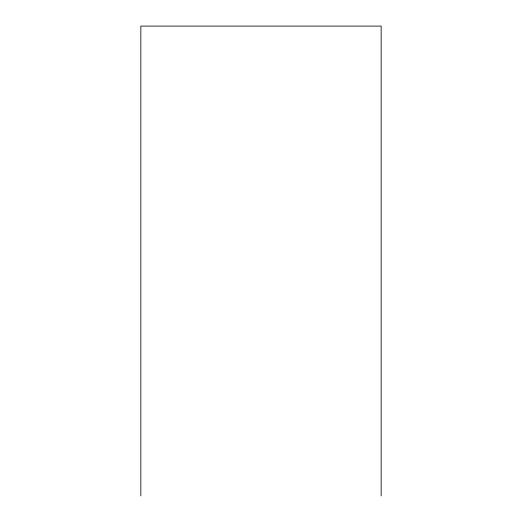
<?xml version="1.0" encoding="UTF-8"?>
<svg xmlns="http://www.w3.org/2000/svg" width="522" height="522" viewBox="0 0 522 522"><rect width="100%" height="100%" fill="white"/><g stroke="black" fill="none" stroke-linecap="round" stroke-linejoin="round"><path stroke-width="0.78" d="M381.158 495.9L381.158 26.1L140.842 26.1L140.842 495.9"/></g></svg>
